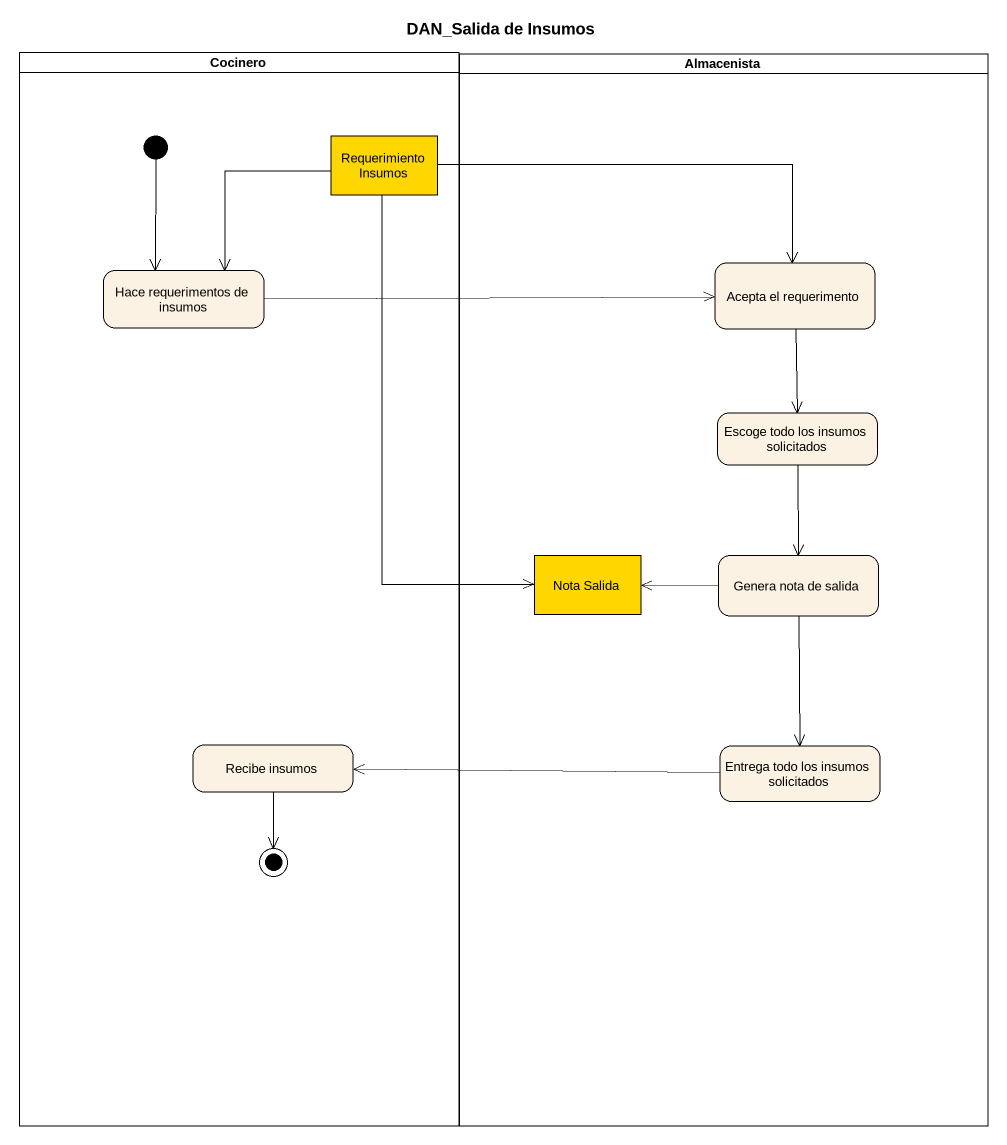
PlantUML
@startuml
title DAN_Salida de Insumos
hide empty description
state Cocinero <<partition>> {
  state "Requerimiento Insumos" as Requerimiento_Insumos <<object>> #FFD700
  state "Hace requerimentos de insumos" as Hace_requerimentos_de
  state "Recibe insumos" as Recibe_insumos
  [*] --> Hace_requerimentos_de
  Recibe_insumos --> [*]
}
state Almacenista <<partition>> {
  state "Acepta el requerimento" as Acepta_el_requerimento
  state "Escoge todo los insumos solicitados" as Escoge_todo_los_insumos
  state "Nota Salida" as Nota_Salida <<object>> #FFD700
  state "Genera nota de salida" as Genera_nota_de_salida
  state "Entrega todo los insumos solicitados" as Entrega_todo_los_insumos
}
Requerimiento_Insumos --> Hace_requerimentos_de
Requerimiento_Insumos -right-> Acepta_el_requerimento
Requerimiento_Insumos --> Nota_Salida
Hace_requerimentos_de -right-> Acepta_el_requerimento
Acepta_el_requerimento --> Escoge_todo_los_insumos
Escoge_todo_los_insumos --> Genera_nota_de_salida
Genera_nota_de_salida -left-> Nota_Salida
Genera_nota_de_salida --> Entrega_todo_los_insumos
Entrega_todo_los_insumos -left-> Recibe_insumos
@enduml
